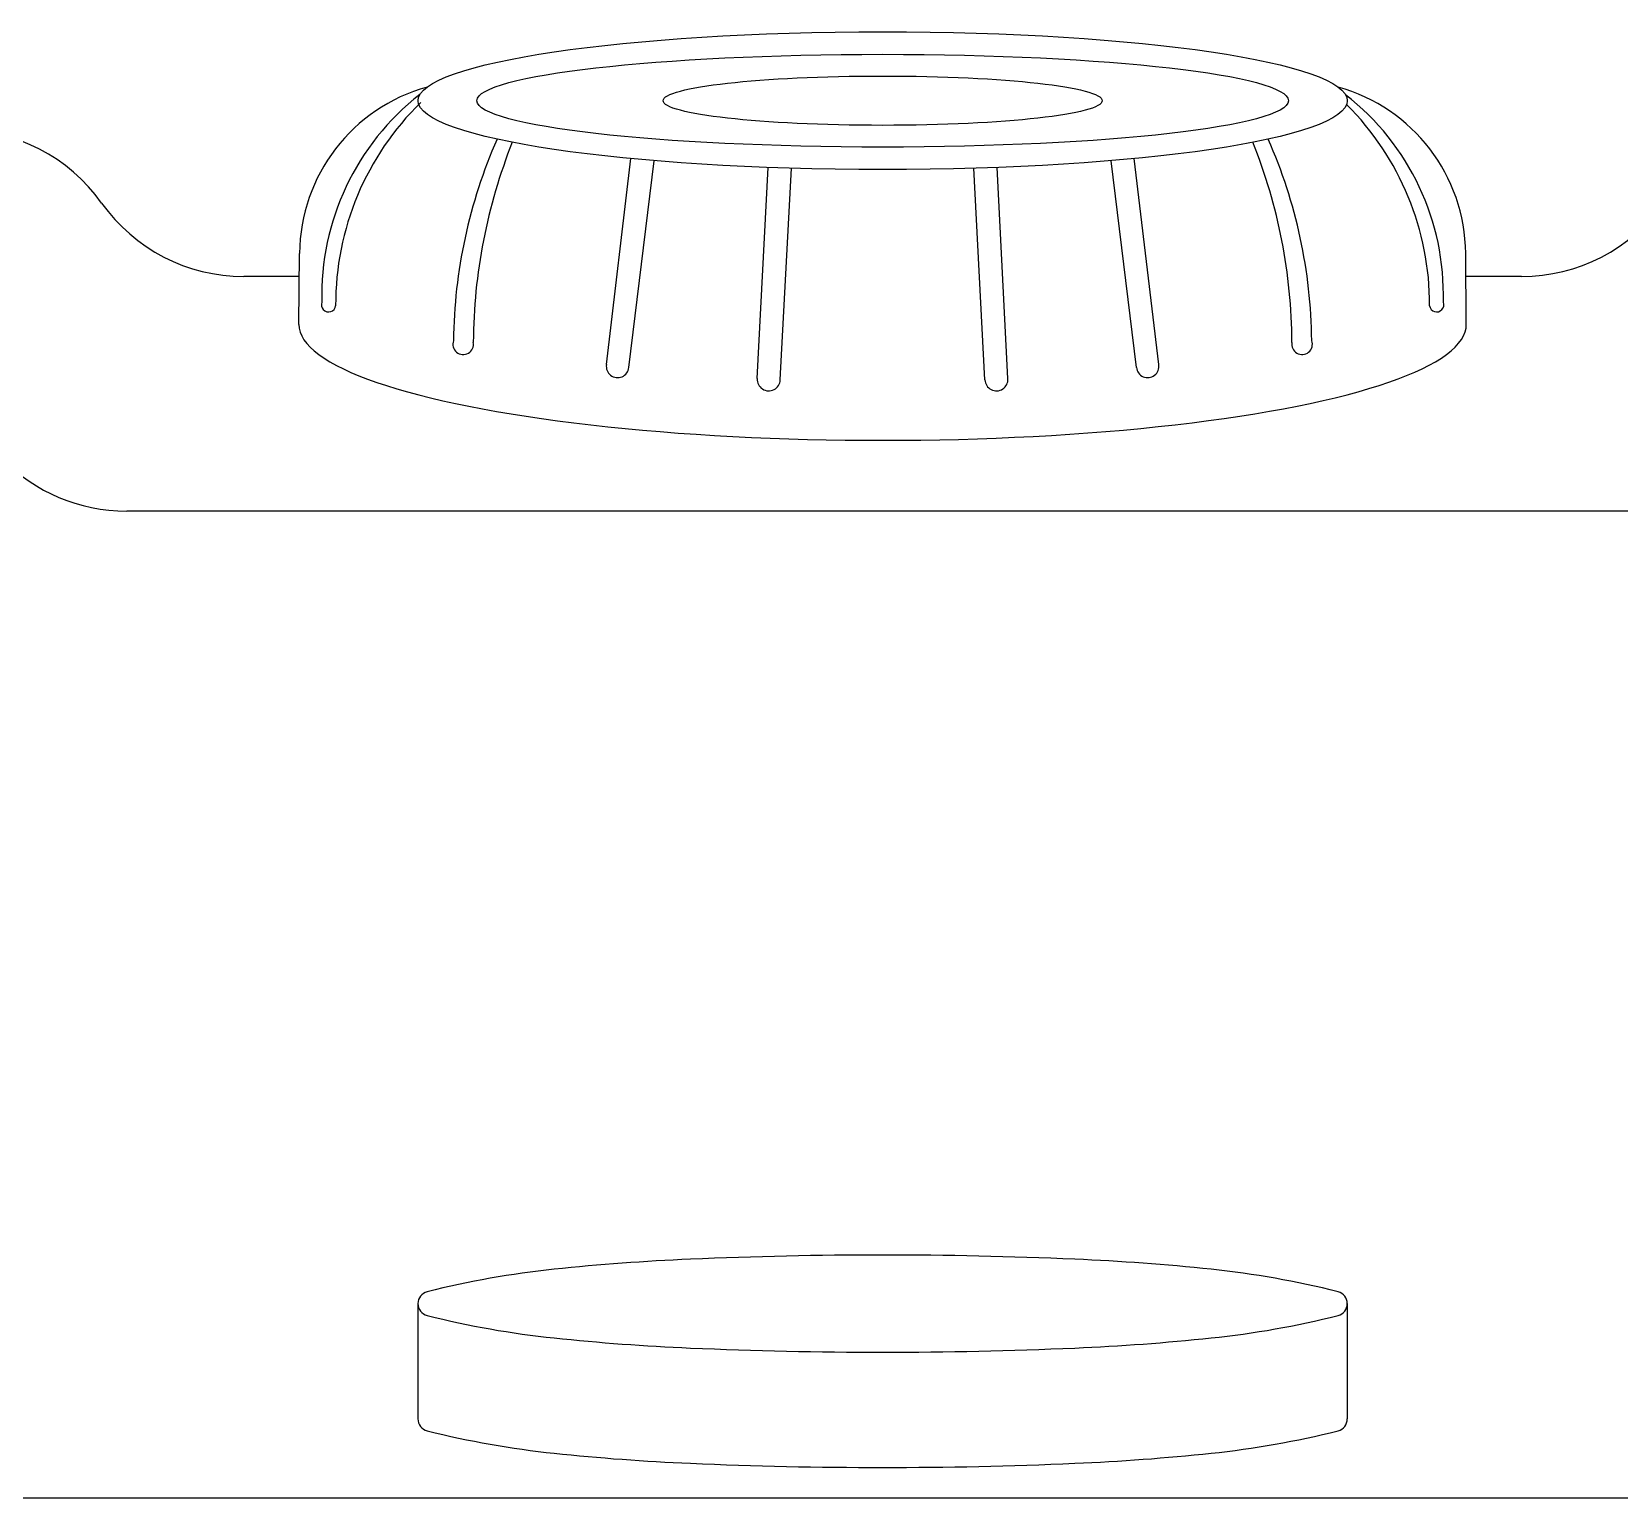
# Model space of a CAD drawing. Header units: millimetres. Extents: x -1247.7 to -1246.1, y 2242.98 to 2243.86.
# Drawn here: x -1246.7758 to -1246.6642, y 2243.1893 to 2243.2924 of the extents above; entities that cross this region are included whole.
import ezdxf

# ---------------------------------------------------------------- set-up
doc = ezdxf.new("R2010")
doc.units = ezdxf.units.MM
doc.layers.add('jacuzzi', color=1, linetype='Continuous')

msp = doc.modelspace()

# ---------------------------------------------------------------- linework, layer by layer
at = {"layer": 'jacuzzi'}
for p, q in [((-1246.73536053561, 2243.268991935526), (-1246.733637018183, 2243.283474496469)), ((-1246.733788376896, 2243.268792882265), (-1246.732003676841, 2243.28332809778)), ((-1246.698097347152, 2243.268792882265), (-1246.699881965665, 2243.283327433677)), ((-1246.696525188438, 2243.268991935526), (-1246.698248615765, 2243.28347373937)), ((-1246.724753638094, 2243.268003894852), (-1246.723994114722, 2243.282851076475)), ((-1246.72313887652, 2243.26791841279), (-1246.722359178882, 2243.282795929988)), ((-1246.708746847528, 2243.26791841279), (-1246.709526532709, 2243.282795692317)), ((-1246.707132085954, 2243.268003894852), (-1246.707891593896, 2243.282850774855)), ((-1246.756980391942, 2243.271803909578), (-1246.756936697387, 2243.276810809637)), ((-1246.756980332106, 2243.271803909578), (-1246.756936637551, 2243.276810809637)), ((-1246.674905332106, 2243.271803909578), (-1246.674949026661, 2243.276810809637)), ((-1246.756950840773, 2243.275190138134), (-1246.760859498772, 2243.275190138134)), ((-1246.671026165439, 2243.275190138134), (-1246.674934883275, 2243.275190138134)), ((-1246.662799027834, 2243.258690545551), (-1246.769086636377, 2243.258690545551)), ((-1246.748609498773, 2243.202961000288), (-1246.748609498773, 2243.194853717948)), ((-1246.683276165439, 2243.202961000288), (-1246.683276165439, 2243.194853717948)), ((-1246.644676036629, 2243.189274434793), (-1247.47260520835, 2243.189274434793))]:
    msp.add_line(p, q, dxfattribs=at)
for centre, radius, start, end in [((-1246.744687103994, 2243.276703909577), 0.01225000000000077, 105.4908648958023, 179.5000000005538), ((-1246.737539643371, 2243.273895127345), 0.01783200442472061, 127.8314211310694, 181.6455678366019), ((-1246.687198560218, 2243.276703909577), 0.01225000000000077, 0.4999999994462028, 74.44718064533087), ((-1246.694346080677, 2243.273895127345), 0.01783200442472061, 358.3544321633981, 52.10820052678339), ((-1246.734533375768, 2243.273214197985), 0.01986693131776959, 134.3309302406183, 180.2321146462111), ((-1246.69735234828, 2243.273214197985), 0.01986693131776959, 359.7678853537889, 45.07390580389721), ((-1246.780837703911, 2243.273258413294), 0.01225, 35.36941109988769, 90), ((-1246.71020809732, 2243.270317650003), 0.0359075733957927, 156.1373309960753, 179.4440408265831), ((-1246.706050510922, 2243.27031430222), 0.03867348069404773, 158.286280877886, 179.643950998535), ((-1246.725835213126, 2243.27031430222), 0.03867348069404773, 0.3560490014650214, 21.71139901046425), ((-1246.721677626728, 2243.270317650003), 0.0359075733957927, 0.5559591734169318, 23.85986118227035), ((-1246.760859498772, 2243.287440138134), 0.01225000000000077, 215.3694110998877, 270), ((-1246.671026165439, 2243.287440138134), 0.01225000000000077, 270, 324.6305889001123), ((-1246.754897924075, 2243.273197653858), 0.0005018697549583264, 158.320428975943, 352.6804351494789), ((-1246.676987799973, 2243.273197653858), 0.0005018697549583264, 187.3195648505211, 21.67957102405699), ((-1246.769086636377, 2243.27094054555), 0.01225000000000077, 180, 270), ((-1246.745433876777, 2243.270419855921), 0.0007232985338552446, 160.0987201942275, 10.73855023702511), ((-1246.686451847271, 2243.270419855921), 0.0007232985338552446, 169.2614497629748, 19.90127980577251), ((-1246.734577872918, 2243.268865423457), 0.0007928216655868031, 170.8179506735214, 354.7502375748961), ((-1246.69730785113, 2243.268865423457), 0.0007928216655868031, 185.2497624251039, 9.182049326478587), ((-1246.723946710792, 2243.267952587465), 0.0008085568122230749, 176.3618225484221, 357.577599925115), ((-1246.707939013256, 2243.267952587465), 0.0008085568122230749, 182.422400074885, 3.638177451577813), ((-1246.722629993189, 2243.048368867244), 0.1578620299289926, 92.47919308059677, 95.96736919249307), ((-1246.715942832106, 2242.893920648298), 0.3124549484570716, 90, 92.47919308059677), ((-1246.715942832106, 2242.893920648297), 0.3124549484573153, 87.52080691940324, 90), ((-1246.709255671023, 2243.048368867244), 0.1578620299291743, 84.03263080750692, 87.52080691940324), ((-1246.732451419973, 2243.142328220297), 0.06339076207386056, 95.96736919249307, 104.1631152879084), ((-1246.699434244239, 2243.142328220297), 0.0633907620735987, 75.83688471209157, 84.03263080750692), ((-1246.747752346577, 2243.202961000288), 0.0008571521955383127, 104.1631152879084, 180), ((-1246.684133317635, 2243.202961000288), 0.0008571521955335442, 0, 75.83688471209157), ((-1246.747752346577, 2243.202961000288), 0.0008571521955383723, 180, 255.8368847120916), ((-1246.684133317635, 2243.202961000288), 0.0008571521955333235, 284.1631152879085, 0), ((-1246.732451419973, 2243.263593780279), 0.06339076207387744, 255.8368847120916, 264.032630807507), ((-1246.699434244239, 2243.263593780279), 0.06339076207373594, 275.9673691924931, 284.1631152879085), ((-1246.722629993189, 2243.357553133332), 0.1578620299287744, 264.032630807507, 267.5208069194032), ((-1246.709255671023, 2243.357553133332), 0.1578620299286069, 272.4791930805968, 275.9673691924931), ((-1246.715942832106, 2243.512001352278), 0.3124549484565605, 267.5208069194032, 270), ((-1246.715942832106, 2243.512001352278), 0.3124549484564507, 270, 272.4791930805968), ((-1246.747752346577, 2243.194853717948), 0.0008571521955383723, 180, 255.8368847120916), ((-1246.684133317635, 2243.194853717948), 0.0008571521955333235, 284.1631152879085, 0), ((-1246.732451419973, 2243.25548649794), 0.06339076207387744, 255.8368847120916, 264.032630807507), ((-1246.699434244239, 2243.255486497939), 0.06339076207373594, 275.9673691924931, 284.1631152879085), ((-1246.722629993189, 2243.349445850992), 0.1578620299287744, 264.032630807507, 267.5208069194032), ((-1246.715942832106, 2243.503894069938), 0.3124549484565605, 267.5208069194032, 270), ((-1246.715942832106, 2243.503894069938), 0.3124549484564507, 270, 272.4791930805968), ((-1246.709255671023, 2243.349445850992), 0.1578620299286069, 272.4791930805968, 275.9673691924931)]:
    msp.add_arc(centre, radius, start, end, dxfattribs=at)
for major_axis, ratio in [((-0.03266666666666872, 8.000761511640033e-18), 0.148400406937398), ((-0.02852541216800978, 1.746620049317347e-18), 0.1143745729800755), ((-0.01543872989803645, 9.453183364041493e-19), 0.112343880361296)]:
    msp.add_ellipse((-1246.7159388583, 2243.287549124818), major_axis=major_axis, ratio=ratio, dxfattribs=at)
msp.add_ellipse((-1246.715942832106, 2243.271803909578), major_axis=(-0.04103750000000262, 1.005095664899781e-17), ratio=0.1983072682036325, start_param=6.281173958075647, end_param=9.42823915993711, dxfattribs=at)

doc.saveas('drawing.dxf')
